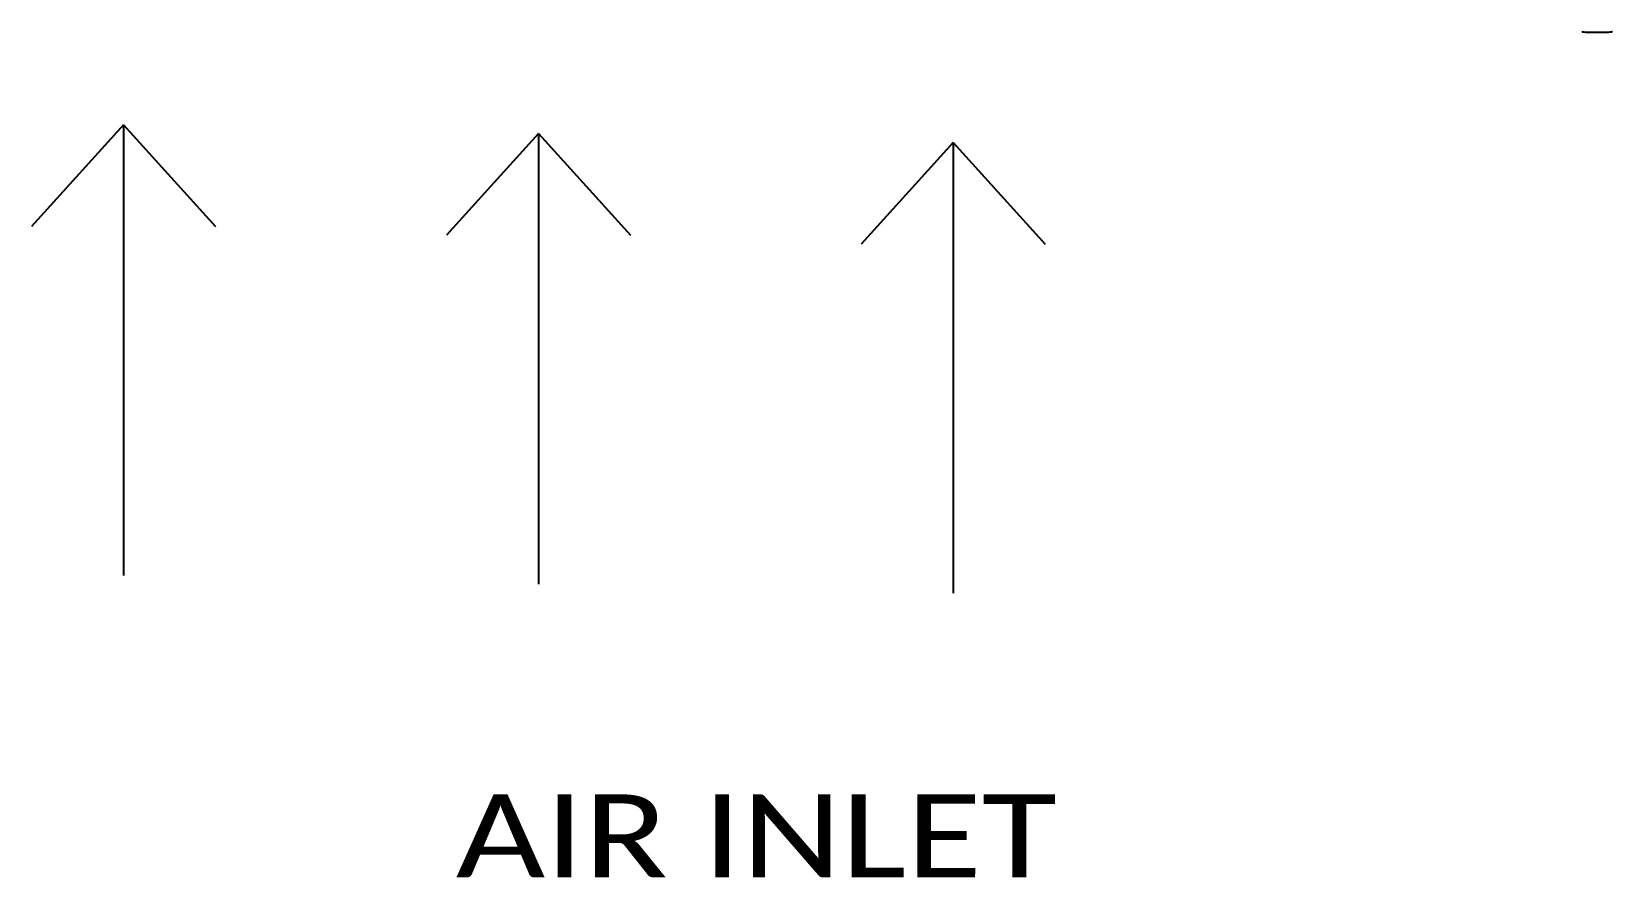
# Model space of a CAD drawing. Header units: millimetres. Extents: x 750 to 8479, y 2174 to 4333.
# Drawn here: x 2357.1 to 2738.2, y 3282.9 to 3486.7 of the extents above; entities that cross this region are included whole.
import ezdxf
from ezdxf.enums import TextEntityAlignment as Align

# ---------------------------------------------------------------- set-up
doc = ezdxf.new("R2010")
doc.units = ezdxf.units.MM
doc.header["$LTSCALE"] = 153.67
doc.layers.get('0').update_dxf_attribs({"linetype": 'CONTINUOUS'})
doc.layers.add('02___PRT_ALL_AXES', color=7, linetype='CONTINUOUS')
doc.styles.get("Standard").update_dxf_attribs({"font": 'calibri.ttf'})

msp = doc.modelspace()

# ---------------------------------------------------------------- linework, layer by layer
at = {"linetype": 'Continuous'}
for p, q in [((2379.29911, 3464.24191), (2357.12595, 3439.7509)), ((2379.29911, 3464.24191), (2401.47227, 3439.7509)), ((2379.29911, 3464.24191), (2379.29911, 3355.66982)), ((2479.27581, 3462.08333), (2457.10265, 3437.59232)), ((2479.27581, 3462.08333), (2501.44897, 3437.59232)), ((2479.27581, 3462.08333), (2479.27581, 3353.51124)), ((2579.25251, 3459.92474), (2557.07935, 3435.43373)), ((2579.25251, 3459.92474), (2601.42567, 3435.43373)), ((2579.25251, 3459.92474), (2579.25251, 3351.35266))]:
    msp.add_line(p, q, dxfattribs=at)
at = {"layer": '02___PRT_ALL_AXES', "linetype": 'Continuous'}
for p, q in [((2730.76421, 3486.66294), (2730.89634, 3486.66294)), ((2731.64815, 3486.56294), (2737.28027, 3486.56294)), ((2738.03208, 3486.66294), (2738.16421, 3486.66294))]:
    msp.add_line(p, q, dxfattribs=at)
for centre, start, end in [((2731.64815, 3489.76294), 256.3677861, 270), ((2737.28027, 3489.76294), 270, 283.6322139)]:
    msp.add_arc(centre, 3.2, start, end, dxfattribs=at)

# ---------------------------------------------------------------- texts
at = {"linetype": 'Continuous', "width": 1.181322}
msp.add_text('AIR INLET', height=20, dxfattribs=at).set_placement((2459.37471, 3282.91189), (2604.27743, 3282.91189), align=Align.FIT)

doc.saveas('drawing.dxf')
